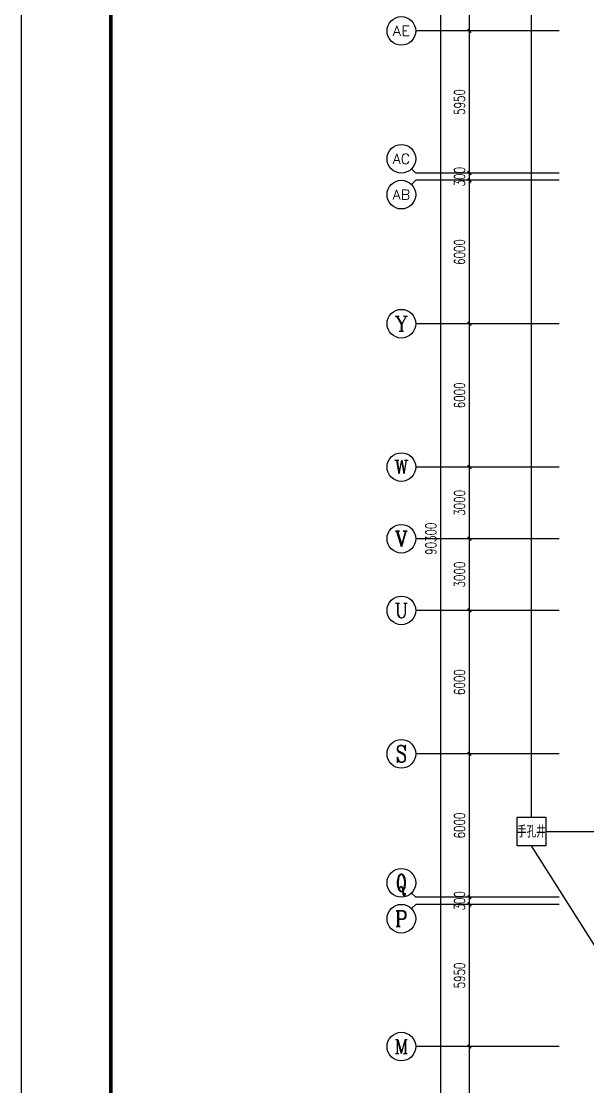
# Model space of a CAD drawing. Extents: x 101023 to 279373, y -114511 to 293844.
# Drawn here: x 101023 to 124729, y 207159 to 251741 of the extents above; entities that cross this region are included whole.
import ezdxf
from ezdxf.enums import TextEntityAlignment as Align

# ---------------------------------------------------------------- set-up
doc = ezdxf.new("R2010")
doc.units = 0
doc.header["$LTSCALE"] = 1000
doc.header["$MEASUREMENT"] = 0
for name, color, linetype in [('AXIS', 3, 'Continuous'), ('AXIS_TEXT', 7, 'Continuous'), ('BTTK', 7, 'Continuous'), ('BZ', 7, 'Continuous'), ('EQUIP-插座', 3, 'Continuous'), ('PUB_TITLE', 7, 'Continuous'), ('STAIR', 2, 'Continuous'), ('WALL', 2, 'Continuous'), ('WIRE-照明', 6, 'Continuous')]:
    doc.layers.add(name, color=color, linetype=linetype)
doc.styles.add('_TCH_AXIS', font='COMPLEX', dxfattribs={"bigfont": 'GBCBIG'})
doc.styles.add('_TCH_DIM_T3', font='SIMPLEX', dxfattribs={"width": 0.705882, "bigfont": 'GBCBIG'})
doc.styles.add('_TEL_DIM', font='simplex.shx', dxfattribs={"width": 0.8, "height": 3.5, "bigfont": 'gbcbig.shx'})
doc.styles.add('COMPLEX', font='COMPLEX')
doc.styles.add('HZ(TK)', font='geniso.shx', dxfattribs={"width": 0.9, "bigfont": 'hztxt.shx'})
doc.dimstyles.new('_TCH_ARCH&&150', dxfattribs={"dimtxt": 446.25, "dimasz": 150, "dimexe": 375, "dimexo": 450, "dimgap": 189.375, "dimtad": 1, "dimdec": 0, "dimzin": 0, "dimdsep": 46, "dimtxsty": '_TCH_DIM_T3', "dimblk": 'ARCHTICK', "dimcen": 0.09, "dimclrt": 7, "dimazin": 2, "dimtfac": 1, "dimtdec": 0, "dimtix": 1, "dimtmove": 2, "dimatfit": 3, "dimfxl": 1, "dimtolj": 1, "dimtzin": 0, "dimarcsym": 0})

# ---------------------------------------------------------------- blocks, each defined once
blk = doc.blocks.new('vhtemplate_2020年新竖式图框_A0')
at = {"layer": 'PUB_TITLE', "color": 7}
blk.add_lwpolyline([(0, 0), (1189, 0), (1189, 841), (0, 841)], close=True, dxfattribs=at)
at = {"layer": 'PUB_TITLE', "const_width": 1}
blk.add_lwpolyline([(25, 10), (1179, 10), (1179, 831), (25, 831)], close=True, dxfattribs=at)
at = {"layer": 'BTTK', "color": 4, "style": 'HZ(TK)', "width": 0.9}
for tag, p in [('合作单位', (1144, 743.5)), ('建设单位', (1144, 209.5)), ('工程名称', (1144, 176.5)), ('子项名称', (1154, 160)), ('图纸名称', (1144, 141))]:
    blk.add_attdef(tag, text='', height=3.5, dxfattribs=at).set_placement(p, align=Align.MIDDLE_CENTER)
for tag, p in [('注册证书号', (1156.5, 309.01)), ('注册印章号', (1156.5, 301.01)), ('设计号', (1154, 193)), ('图别', (1137.75, 34)), ('图号', (1170.25, 34)), ('版本号', (1137.75, 26)), ('日期', (1170.25, 26))]:
    blk.add_attdef(tag, text='', height=3.5, dxfattribs=at).set_placement(p, align=Align.MIDDLE)
blk = doc.blocks.new('_AXISO')
blk.add_circle((0, 0), 0.5)
at = {"layer": 'AXIS_TEXT', "style": 'COMPLEX', "width": 1.041667}
blk.add_attdef('A', text='', height=0.56, dxfattribs=at).set_placement((-0.25, -0.28), (0.25, -0.28), align=Align.FIT)
blk = doc.blocks.new('_ArchTick')
at = {"color": 0, "linetype": 'ByBlock', "const_width": 0.4}
blk.add_lwpolyline([(-0.5, -0.5), (0.5, 0.5)], dxfattribs=at)
blk = doc.blocks.new('*D36')
at = {"layer": 'AXIS', "color": 0, "lineweight": -2, "transparency": 16777216}
for p, q in [((924408, 863592), (919533, 863592)), ((919908, 773292), (919908, 863592)), ((924408, 773292), (919533, 773292))]:
    blk.add_line(p, q, dxfattribs=at)
at = {"layer": 'Defpoints', "color": 0, "transparency": 16777216}
for p in [(919908, 863592), (924858, 863592), (924858, 773292)]:
    blk.add_point(p, dxfattribs=at)
at = {"layer": 'AXIS', "color": 0, "lineweight": -2, "transparency": 16777216, "xscale": 150, "yscale": 150, "zscale": 150}
for p, rotation in [((919908, 863592), 90), ((919908, 773292), 270)]:
    blk.add_blockref('_ArchTick', p, dxfattribs=dict(at, rotation=rotation))
at = {"layer": 'AXIS', "color": 7, "transparency": 16777216, "insert": (919496, 818442), "char_height": 446.2, "attachment_point": 5, "rotation": 90, "style": '_TCH_DIM_T3'}
blk.add_mtext('\\A1;90300', dxfattribs=at)
blk = doc.blocks.new('*D43')
at = {"layer": 'AXIS', "color": 0, "lineweight": -2, "transparency": 16777216}
for p, q in [((924408, 797192), (920733, 797192)), ((921108, 791742), (921108, 797192)), ((924408, 791742), (920733, 791742))]:
    blk.add_line(p, q, dxfattribs=at)
at = {"layer": 'Defpoints', "color": 0, "transparency": 16777216}
for p in [(921108, 797192), (924858, 797192), (924858, 791742)]:
    blk.add_point(p, dxfattribs=at)
at = {"layer": 'AXIS', "color": 0, "lineweight": -2, "transparency": 16777216, "xscale": 150, "yscale": 150, "zscale": 150}
for p, rotation in [((921108, 797192), 90), ((921108, 791742), 270)]:
    blk.add_blockref('_ArchTick', p, dxfattribs=dict(at, rotation=rotation))
at = {"layer": 'AXIS', "color": 7, "transparency": 16777216, "insert": (920696, 794467), "char_height": 446.2, "attachment_point": 5, "rotation": 90, "style": '_TCH_DIM_T3'}
blk.add_mtext('\\A1;5450', dxfattribs=at)
blk = doc.blocks.new('*D44')
at = {"layer": 'AXIS', "color": 0, "lineweight": -2, "transparency": 16777216}
for p, q in [((924408, 803142), (920733, 803142)), ((921108, 797192), (921108, 803142)), ((924408, 797192), (920733, 797192))]:
    blk.add_line(p, q, dxfattribs=at)
at = {"layer": 'Defpoints', "color": 0, "transparency": 16777216}
for p in [(921108, 803142), (924858, 803142), (924858, 797192)]:
    blk.add_point(p, dxfattribs=at)
at = {"layer": 'AXIS', "color": 0, "lineweight": -2, "transparency": 16777216, "xscale": 150, "yscale": 150, "zscale": 150}
for p, rotation in [((921108, 803142), 90), ((921108, 797192), 270)]:
    blk.add_blockref('_ArchTick', p, dxfattribs=dict(at, rotation=rotation))
at = {"layer": 'AXIS', "color": 7, "transparency": 16777216, "insert": (920696, 800167), "char_height": 446.2, "attachment_point": 5, "rotation": 90, "style": '_TCH_DIM_T3'}
blk.add_mtext('\\A1;5950', dxfattribs=at)
blk = doc.blocks.new('*D45')
at = {"layer": 'AXIS', "color": 0, "lineweight": -2, "transparency": 16777216}
for p, q in [((924408, 803442), (920733, 803442)), ((921108, 803442), (921108, 803592)), ((921108, 803142), (921108, 803442)), ((924408, 803142), (920733, 803142)), ((921108, 803142), (921108, 802992))]:
    blk.add_line(p, q, dxfattribs=at)
at = {"layer": 'Defpoints', "color": 0, "transparency": 16777216}
for p in [(921108, 803442), (924858, 803442), (924858, 803142)]:
    blk.add_point(p, dxfattribs=at)
at = {"layer": 'AXIS', "color": 0, "lineweight": -2, "transparency": 16777216, "xscale": 150, "yscale": 150, "zscale": 150}
for p, rotation in [((921108, 803442), 270), ((921108, 803142), 90)]:
    blk.add_blockref('_ArchTick', p, dxfattribs=dict(at, rotation=rotation))
at = {"layer": 'AXIS', "color": 7, "transparency": 16777216, "insert": (920696, 803292), "char_height": 446.2, "attachment_point": 5, "rotation": 90, "style": '_TCH_DIM_T3'}
blk.add_mtext('\\A1;300', dxfattribs=at)
blk = doc.blocks.new('*D46')
at = {"layer": 'AXIS', "color": 0, "lineweight": -2, "transparency": 16777216}
for p, q in [((924408, 809442), (920733, 809442)), ((921108, 803442), (921108, 809442)), ((924408, 803442), (920733, 803442))]:
    blk.add_line(p, q, dxfattribs=at)
at = {"layer": 'Defpoints', "color": 0, "transparency": 16777216}
for p in [(921108, 809442), (924858, 809442), (924858, 803442)]:
    blk.add_point(p, dxfattribs=at)
at = {"layer": 'AXIS', "color": 0, "lineweight": -2, "transparency": 16777216, "xscale": 150, "yscale": 150, "zscale": 150}
for p, rotation in [((921108, 809442), 90), ((921108, 803442), 270)]:
    blk.add_blockref('_ArchTick', p, dxfattribs=dict(at, rotation=rotation))
at = {"layer": 'AXIS', "color": 7, "transparency": 16777216, "insert": (920696, 806442), "char_height": 446.2, "attachment_point": 5, "rotation": 90, "style": '_TCH_DIM_T3'}
blk.add_mtext('\\A1;6000', dxfattribs=at)
blk = doc.blocks.new('*D47')
at = {"layer": 'AXIS', "color": 0, "lineweight": -2, "transparency": 16777216}
for p, q in [((924408, 815442), (920733, 815442)), ((921108, 809442), (921108, 815442)), ((924408, 809442), (920733, 809442))]:
    blk.add_line(p, q, dxfattribs=at)
at = {"layer": 'Defpoints', "color": 0, "transparency": 16777216}
for p in [(921108, 815442), (924858, 815442), (924858, 809442)]:
    blk.add_point(p, dxfattribs=at)
at = {"layer": 'AXIS', "color": 0, "lineweight": -2, "transparency": 16777216, "xscale": 150, "yscale": 150, "zscale": 150}
for p, rotation in [((921108, 815442), 90), ((921108, 809442), 270)]:
    blk.add_blockref('_ArchTick', p, dxfattribs=dict(at, rotation=rotation))
at = {"layer": 'AXIS', "color": 7, "transparency": 16777216, "insert": (920696, 812442), "char_height": 446.2, "attachment_point": 5, "rotation": 90, "style": '_TCH_DIM_T3'}
blk.add_mtext('\\A1;6000', dxfattribs=at)
blk = doc.blocks.new('*D48')
at = {"layer": 'AXIS', "color": 0, "lineweight": -2, "transparency": 16777216}
for p, q in [((924408, 818442), (920733, 818442)), ((921108, 815442), (921108, 818442)), ((924408, 815442), (920733, 815442))]:
    blk.add_line(p, q, dxfattribs=at)
at = {"layer": 'Defpoints', "color": 0, "transparency": 16777216}
for p in [(921108, 818442), (924858, 818442), (924858, 815442)]:
    blk.add_point(p, dxfattribs=at)
at = {"layer": 'AXIS', "color": 0, "lineweight": -2, "transparency": 16777216, "xscale": 150, "yscale": 150, "zscale": 150}
for p, rotation in [((921108, 818442), 90), ((921108, 815442), 270)]:
    blk.add_blockref('_ArchTick', p, dxfattribs=dict(at, rotation=rotation))
at = {"layer": 'AXIS', "color": 7, "transparency": 16777216, "insert": (920696, 816942), "char_height": 446.2, "attachment_point": 5, "rotation": 90, "style": '_TCH_DIM_T3'}
blk.add_mtext('\\A1;3000', dxfattribs=at)
blk = doc.blocks.new('*D49')
at = {"layer": 'AXIS', "color": 0, "lineweight": -2, "transparency": 16777216}
for p, q in [((924408, 821442), (920733, 821442)), ((921108, 818442), (921108, 821442)), ((924408, 818442), (920733, 818442))]:
    blk.add_line(p, q, dxfattribs=at)
at = {"layer": 'Defpoints', "color": 0, "transparency": 16777216}
for p in [(921108, 821442), (924858, 821442), (924858, 818442)]:
    blk.add_point(p, dxfattribs=at)
at = {"layer": 'AXIS', "color": 0, "lineweight": -2, "transparency": 16777216, "xscale": 150, "yscale": 150, "zscale": 150}
for p, rotation in [((921108, 821442), 90), ((921108, 818442), 270)]:
    blk.add_blockref('_ArchTick', p, dxfattribs=dict(at, rotation=rotation))
at = {"layer": 'AXIS', "color": 7, "transparency": 16777216, "insert": (920696, 819942), "char_height": 446.2, "attachment_point": 5, "rotation": 90, "style": '_TCH_DIM_T3'}
blk.add_mtext('\\A1;3000', dxfattribs=at)
blk = doc.blocks.new('*D50')
at = {"layer": 'AXIS', "color": 0, "lineweight": -2, "transparency": 16777216}
for p, q in [((924408, 827442), (920733, 827442)), ((921108, 821442), (921108, 827442)), ((924408, 821442), (920733, 821442))]:
    blk.add_line(p, q, dxfattribs=at)
at = {"layer": 'Defpoints', "color": 0, "transparency": 16777216}
for p in [(921108, 827442), (924858, 827442), (924858, 821442)]:
    blk.add_point(p, dxfattribs=at)
at = {"layer": 'AXIS', "color": 0, "lineweight": -2, "transparency": 16777216, "xscale": 150, "yscale": 150, "zscale": 150}
for p, rotation in [((921108, 827442), 90), ((921108, 821442), 270)]:
    blk.add_blockref('_ArchTick', p, dxfattribs=dict(at, rotation=rotation))
at = {"layer": 'AXIS', "color": 7, "transparency": 16777216, "insert": (920696, 824442), "char_height": 446.2, "attachment_point": 5, "rotation": 90, "style": '_TCH_DIM_T3'}
blk.add_mtext('\\A1;6000', dxfattribs=at)
blk = doc.blocks.new('*D51')
at = {"layer": 'AXIS', "color": 0, "lineweight": -2, "transparency": 16777216}
for p, q in [((924408, 833442), (920733, 833442)), ((921108, 827442), (921108, 833442)), ((924408, 827442), (920733, 827442))]:
    blk.add_line(p, q, dxfattribs=at)
at = {"layer": 'Defpoints', "color": 0, "transparency": 16777216}
for p in [(921108, 833442), (924858, 833442), (924858, 827442)]:
    blk.add_point(p, dxfattribs=at)
at = {"layer": 'AXIS', "color": 0, "lineweight": -2, "transparency": 16777216, "xscale": 150, "yscale": 150, "zscale": 150}
for p, rotation in [((921108, 833442), 90), ((921108, 827442), 270)]:
    blk.add_blockref('_ArchTick', p, dxfattribs=dict(at, rotation=rotation))
at = {"layer": 'AXIS', "color": 7, "transparency": 16777216, "insert": (920696, 830442), "char_height": 446.2, "attachment_point": 5, "rotation": 90, "style": '_TCH_DIM_T3'}
blk.add_mtext('\\A1;6000', dxfattribs=at)
blk = doc.blocks.new('*D52')
at = {"layer": 'AXIS', "color": 0, "lineweight": -2, "transparency": 16777216}
for p, q in [((924408, 833742), (920733, 833742)), ((921108, 833742), (921108, 833892)), ((921108, 833442), (921108, 833742)), ((924408, 833442), (920733, 833442)), ((921108, 833442), (921108, 833292))]:
    blk.add_line(p, q, dxfattribs=at)
at = {"layer": 'Defpoints', "color": 0, "transparency": 16777216}
for p in [(921108, 833742), (924858, 833742), (924858, 833442)]:
    blk.add_point(p, dxfattribs=at)
at = {"layer": 'AXIS', "color": 0, "lineweight": -2, "transparency": 16777216, "xscale": 150, "yscale": 150, "zscale": 150}
for p, rotation in [((921108, 833742), 270), ((921108, 833442), 90)]:
    blk.add_blockref('_ArchTick', p, dxfattribs=dict(at, rotation=rotation))
at = {"layer": 'AXIS', "color": 7, "transparency": 16777216, "insert": (920696, 833592), "char_height": 446.2, "attachment_point": 5, "rotation": 90, "style": '_TCH_DIM_T3'}
blk.add_mtext('\\A1;300', dxfattribs=at)
blk = doc.blocks.new('*D53')
at = {"layer": 'AXIS', "color": 0, "lineweight": -2, "transparency": 16777216}
for p, q in [((924408, 839692), (920733, 839692)), ((921108, 833742), (921108, 839692)), ((924408, 833742), (920733, 833742))]:
    blk.add_line(p, q, dxfattribs=at)
at = {"layer": 'Defpoints', "color": 0, "transparency": 16777216}
for p in [(921108, 839692), (924858, 839692), (924858, 833742)]:
    blk.add_point(p, dxfattribs=at)
at = {"layer": 'AXIS', "color": 0, "lineweight": -2, "transparency": 16777216, "xscale": 150, "yscale": 150, "zscale": 150}
for p, rotation in [((921108, 839692), 90), ((921108, 833742), 270)]:
    blk.add_blockref('_ArchTick', p, dxfattribs=dict(at, rotation=rotation))
at = {"layer": 'AXIS', "color": 7, "transparency": 16777216, "insert": (920696, 836717), "char_height": 446.2, "attachment_point": 5, "rotation": 90, "style": '_TCH_DIM_T3'}
blk.add_mtext('\\A1;5950', dxfattribs=at)
blk = doc.blocks.new('*D54')
at = {"layer": 'AXIS', "color": 0, "lineweight": -2, "transparency": 16777216}
for p, q in [((924408, 845142), (920733, 845142)), ((921108, 839692), (921108, 845142)), ((924408, 839692), (920733, 839692))]:
    blk.add_line(p, q, dxfattribs=at)
at = {"layer": 'Defpoints', "color": 0, "transparency": 16777216}
for p in [(921108, 845142), (924858, 845142), (924858, 839692)]:
    blk.add_point(p, dxfattribs=at)
at = {"layer": 'AXIS', "color": 0, "lineweight": -2, "transparency": 16777216, "xscale": 150, "yscale": 150, "zscale": 150}
for p, rotation in [((921108, 845142), 90), ((921108, 839692), 270)]:
    blk.add_blockref('_ArchTick', p, dxfattribs=dict(at, rotation=rotation))
at = {"layer": 'AXIS', "color": 7, "transparency": 16777216, "insert": (920696, 842417), "char_height": 446.2, "attachment_point": 5, "rotation": 90, "style": '_TCH_DIM_T3'}
blk.add_mtext('\\A1;5450', dxfattribs=at)
blk = doc.blocks.new('ERT')
at = {"layer": 'AXIS'}
for p, q in [((924858.2, 839692.1), (918858.2, 839692.1)), ((918682.5, 833917.8), (918858.2, 833742.1)), ((924858.2, 833742.1), (918858.2, 833742.1)), ((918682.5, 833266.3), (918858.2, 833442.1)), ((924858.2, 833442.1), (918858.2, 833442.1)), ((924858.2, 827442.1), (918858.2, 827442.1)), ((924858.2, 821442.1), (918858.2, 821442.1)), ((924858.2, 818442.1), (918858.2, 818442.1)), ((924858.2, 815442.1), (918858.2, 815442.1)), ((924858.2, 809442.1), (918858.2, 809442.1)), ((918682.5, 803617.8), (918858.2, 803442.1)), ((924858.2, 803442.1), (918858.2, 803442.1)), ((918682.5, 802966.3), (918858.2, 803142.1)), ((924858.2, 803142.1), (918858.2, 803142.1)), ((924858.2, 797192.1), (918858.2, 797192.1))]:
    blk.add_line(p, q, dxfattribs=at)
ref = blk.add_blockref('_AXISO', (918258.2, 839692.1), dxfattribs=dict(at, xscale=1200, yscale=1200, zscale=1200))
ref.add_attrib('A', 'AE', dxfattribs={"layer": 'AXIS_TEXT', "height": 414.63, "style": '_TCH_AXIS'}).set_placement((917892.9, 839484.8), (918623.5, 839484.8), align=Align.FIT)
ref = blk.add_blockref('_AXISO', (918258.2, 834342.1), dxfattribs=dict(at, xscale=1200, yscale=1200, zscale=1200))
ref.add_attrib('A', 'AC', dxfattribs={"layer": 'AXIS_TEXT', "height": 423.25, "style": '_TCH_AXIS'}).set_placement((917895.4, 834130.5), (918621, 834130.5), align=Align.FIT)
ref = blk.add_blockref('_AXISO', (918258.2, 832842.1), dxfattribs=dict(at, xscale=1200, yscale=1200, zscale=1200))
ref.add_attrib('A', 'AB', dxfattribs={"layer": 'AXIS_TEXT', "height": 406.3, "style": '_TCH_AXIS'}).set_placement((917890.6, 832638.9), (918625.8, 832638.9), align=Align.FIT)
ref = blk.add_blockref('_AXISO', (918258.2, 827442.1), dxfattribs=dict(at, xscale=1200, yscale=1200, zscale=1200))
ref.add_attrib('A', 'Y', dxfattribs={"layer": 'AXIS_TEXT', "height": 622.9, "style": '_TCH_AXIS'}).set_placement((917976.4, 827130.6), (918540, 827130.6), align=Align.FIT)
ref = blk.add_blockref('_AXISO', (918258.2, 821442.1), dxfattribs=dict(at, xscale=1200, yscale=1200, zscale=1200))
ref.add_attrib('A', 'W', dxfattribs={"layer": 'AXIS_TEXT', "height": 580, "style": '_TCH_AXIS'}).set_placement((917954.4, 821152.1), (918562, 821152.1), align=Align.FIT)
ref = blk.add_blockref('_AXISO', (918258.2, 818442.1), dxfattribs=dict(at, xscale=1200, yscale=1200, zscale=1200))
ref.add_attrib('A', 'V', dxfattribs={"layer": 'AXIS_TEXT', "height": 637.8, "style": '_TCH_AXIS'}).set_placement((917984.9, 818123.2), (918531.5, 818123.2), align=Align.FIT)
ref = blk.add_blockref('_AXISO', (918258.2, 815442.1), dxfattribs=dict(at, xscale=1200, yscale=1200, zscale=1200))
ref.add_attrib('A', 'U', dxfattribs={"layer": 'AXIS_TEXT', "height": 608.3, "style": '_TCH_AXIS'}).set_placement((917968.5, 815137.9), (918547.9, 815137.9), align=Align.FIT)
ref = blk.add_blockref('_AXISO', (918258.2, 809442.1), dxfattribs=dict(at, xscale=1200, yscale=1200, zscale=1200))
ref.add_attrib('A', 'S', dxfattribs={"layer": 'AXIS_TEXT', "height": 698.9, "style": '_TCH_AXIS'}).set_placement((918025.2, 809092.6), (918491.2, 809092.6), align=Align.FIT)
ref = blk.add_blockref('_AXISO', (918258.2, 804042.1), dxfattribs=dict(at, xscale=1200, yscale=1200, zscale=1200))
ref.add_attrib('A', 'Q', dxfattribs={"layer": 'AXIS_TEXT', "height": 715.4, "style": '_TCH_AXIS', "width": 0.807692}).set_placement((918038.1, 803684.4), (918478.3, 803684.4), align=Align.FIT)
ref = blk.add_blockref('_AXISO', (918258.2, 802542.1), dxfattribs=dict(at, xscale=1200, yscale=1200, zscale=1200))
ref.add_attrib('A', 'P', dxfattribs={"layer": 'AXIS_TEXT', "height": 652.9, "style": '_TCH_AXIS'}).set_placement((917993.9, 802215.6), (918522.5, 802215.6), align=Align.FIT)
ref = blk.add_blockref('_AXISO', (918258.2, 797192.1), dxfattribs=dict(at, xscale=1200, yscale=1200, zscale=1200))
ref.add_attrib('A', 'M', dxfattribs={"layer": 'AXIS_TEXT', "height": 594, "style": '_TCH_AXIS'}).set_placement((917961.2, 796895.1), (918555.2, 796895.1), align=Align.FIT)
for p1, p2, distance, picture, middle in [((924858.2, 773292.1), (924858.2, 863592.1), 4950, '*D36', (919495.7, 818442.1)), ((924858.2, 839692.1), (924858.2, 845142.1), 3750, '*D54', (920695.7, 842417.1)), ((924858.2, 833742.1), (924858.2, 839692.1), 3750, '*D53', (920695.7, 836717.1)), ((924858.2, 833442.1), (924858.2, 833742.1), 3750, '*D52', (920695.7, 833592.1)), ((924858.2, 827442.1), (924858.2, 833442.1), 3750, '*D51', (920695.7, 830442.1)), ((924858.2, 821442.1), (924858.2, 827442.1), 3750, '*D50', (920695.7, 824442.1)), ((924858.2, 818442.1), (924858.2, 821442.1), 3750, '*D49', (920695.7, 819942.1)), ((924858.2, 815442.1), (924858.2, 818442.1), 3750, '*D48', (920695.7, 816942.1)), ((924858.2, 809442.1), (924858.2, 815442.1), 3750, '*D47', (920695.7, 812442.1)), ((924858.2, 803442.1), (924858.2, 809442.1), 3750, '*D46', (920695.7, 806442.1)), ((924858.2, 803142.1), (924858.2, 803442.1), 3750, '*D45', (920695.7, 803292.1)), ((924858.2, 797192.1), (924858.2, 803142.1), 3750, '*D44', (920695.7, 800167.1)), ((924858.2, 791742.1), (924858.2, 797192.1), 3750, '*D43', (920695.7, 794467.1))]:
    dim = blk.add_aligned_dim(p1=p1, p2=p2, distance=distance, dimstyle='_TCH_ARCH&&150', dxfattribs=at)
    dim.commit()
    dim.dimension.update_dxf_attribs({"geometry": picture, "text_midpoint": middle})
blk = doc.blocks.new('A$C40CE5D7B')
at = {"layer": 'WALL'}
blk.add_blockref('ERT', (-917658, -755022), dxfattribs=at)

msp = doc.modelspace()

# ---------------------------------------------------------------- linework, layer by layer
at = {"layer": 'EQUIP-插座'}
msp.add_lwpolyline([(121773, 218434), (122973, 218434), (122973, 217234), (121773, 217234)], close=True, dxfattribs=at)
at = {"layer": 'WIRE-照明'}
for p, q in [((122373, 218434), (122373, 277234)), ((122973, 217834), (134184, 217834)), ((133311, 199964), (122373, 217234))]:
    msp.add_line(p, q, dxfattribs=at)

# ---------------------------------------------------------------- block references
at = {"layer": 'STAIR'}
msp.add_blockref('A$C40CE5D7B', (116330, 166668), dxfattribs=at)
at = {"layer": 'WALL', "xscale": 150, "yscale": 150, "zscale": 150}
msp.add_blockref('vhtemplate_2020年新竖式图框_A0', (101023, 167694), dxfattribs=at)

# ---------------------------------------------------------------- texts
at = {"layer": 'BZ', "style": '_TEL_DIM', "width": 0.8}
msp.add_text('手孔井', height=500, dxfattribs=at).set_placement((121771, 217584))

doc.saveas('drawing.dxf')
